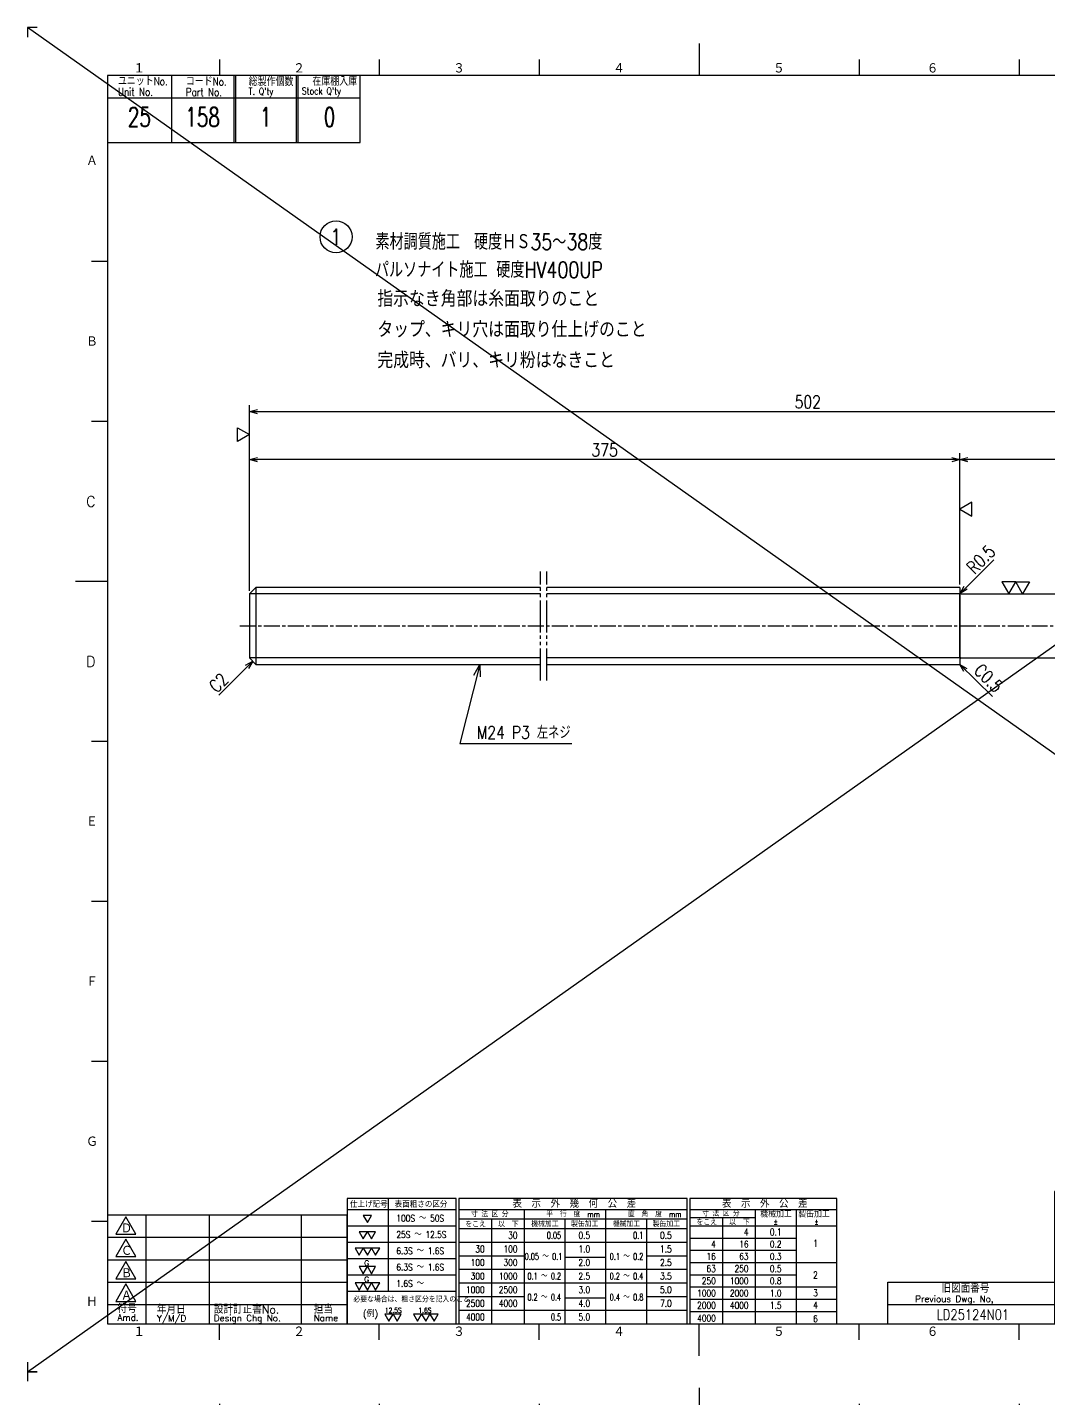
# Model space of a CAD drawing. Extents: x 0 to 594, y 0 to 840.
# Drawn here: x 0 to 319.2, y 411.6 to 840 of the extents above; entities that cross this region are included whole.
import ezdxf
from ezdxf.enums import TextEntityAlignment as Align

# ---------------------------------------------------------------- set-up
doc = ezdxf.new("R2010")
doc.units = 0
for name, pattern in [('GEN3A', [3.5, 2, -1.5]), ('GEN4A', [15, 10, -1, 1, -1, 1, -1]), ('GEN7A', [7.5, 5, -0.75, 1, -0.75])]:
    doc.linetypes.add(name, pattern=pattern)
doc.layers.get('0').update_dxf_attribs({"linetype": 'CONTINUOUS'})
doc.layers.get('DEFPOINTS').update_dxf_attribs({"linetype": 'CONTINUOUS'})
for name, color, linetype in [('2', 5, 'CONTINUOUS'), ('4', 3, 'CONTINUOUS'), ('4A', 3, 'GEN4A'), ('5', 3, 'CONTINUOUS'), ('6', 52, 'CONTINUOUS'), ('7A', 4, 'GEN7A'), ('8', 1, 'CONTINUOUS'), ('RAHM2', 1, 'CONTINUOUS')]:
    doc.layers.add(name, color=color, linetype=linetype)
doc.styles.add('DIMENSION', font='monotxt.shx', dxfattribs={"bigfont": 'bigfont.shx'})
doc.styles.get("Standard").update_dxf_attribs({"font": 'romans.shx', "width": 0.8, "bigfont": 'extfont.shx'})
doc.dimstyles.new('GEN-ISO', dxfattribs={"dimtxt": 4, "dimasz": 2.5, "dimexe": 2, "dimexo": 1, "dimgap": 1, "dimtad": 3, "dimdec": 3, "dimrnd": 0.001, "dimdsep": 46, "dimtxsty": 'Standard', "dimblk": 'OPEN30', "dimcen": 0, "dimclrt": 52, "dimadec": 0, "dimazin": 0, "dimtp": 0.1, "dimtm": 0.1, "dimtfac": 0.6, "dimtdec": 3, "dimtmove": 0, "dimatfit": 3, "dimldrblk": 'OPEN30', "dimfxl": 1, "dimarcsym": 0})

# ---------------------------------------------------------------- blocks, each defined once
blk = doc.blocks.new('1A2ﾌﾞﾋﾝ')
at = {"layer": 'RAHM2', "color": 5, "linetype": 'Continuous'}
for p, q in [((3, 420), (0, 420)), ((0, 420), (0, 417)), ((591, 420), (594, 420)), ((594, 420), (594, 417)), ((210, 415), (210, 405)), ((60, 410), (60, 405)), ((110, 410), (110, 405)), ((160, 410), (160, 405)), ((260, 410), (260, 405)), ((310, 410), (310, 405)), ((360, 410), (360, 405)), ((410, 410), (410, 405)), ((460, 410), (460, 405)), ((510, 410), (510, 405)), ((560, 410), (560, 405)), ((579, 405), (25, 405)), ((25, 405), (25, 15)), ((104, 384), (104, 405)), ((579, 15), (579, 405)), ((25, 384), (64.5, 384)), ((64.5, 384), (104, 384)), ((20, 347), (25, 347)), ((584, 347), (579, 347)), ((584, 347), (579, 347)), ((20, 297), (25, 297)), ((584, 297), (579, 297)), ((584, 297), (579, 297)), ((15, 247), (25, 247)), ((589, 247), (579, 247)), ((589, 247), (579, 247)), ((20, 197), (25, 197)), ((584, 197), (579, 197)), ((584, 197), (579, 197)), ((20, 147), (25, 147)), ((584, 147), (579, 147)), ((584, 147), (579, 147)), ((20, 97), (25, 97)), ((584, 97), (579, 97)), ((584, 97), (579, 97)), ((20, 47), (25, 47)), ((25, 15), (579, 15)), ((60, 10), (60, 15)), ((110, 10), (110, 15)), ((160, 10), (160, 15)), ((210, 5), (210, 15)), ((260, 10), (260, 15)), ((310, 10), (310, 15)), ((360, 10), (360, 15)), ((410, 10), (410, 15)), ((460, 10), (460, 15)), ((510, 10), (510, 15)), ((560, 10), (560, 15)), ((0, 3), (0, 0)), ((0, 0), (3, 0)), ((594, 0), (591, 0)), ((594, 3), (594, 0))]:
    blk.add_line(p, q, dxfattribs=at)
at = {"layer": 'RAHM2', "color": 7, "linetype": 'Continuous'}
for p, q in [((45, 405), (45, 384)), ((64.5, 405), (64.5, 384)), ((65, 405), (65, 384)), ((84, 405), (84, 384)), ((84.5, 405), (84.5, 384)), ((369, 385), (369, 405)), ((473, 405), (473, 385)), ((501, 385), (501, 405)), ((529, 405), (529, 385)), ((25, 398), (64.5, 398)), ((64.5, 398), (104, 398)), ((369, 398), (473, 398)), ((379, 385), (379, 398)), ((407, 398), (407, 385)), ((460, 398), (460, 385)), ((369, 391), (579, 391)), ((369, 385), (579, 385)), ((364.93, 56.26), (364.93, 32.42)), ((379.55, 56.26), (379.55, 15)), ((394.18, 56.26), (394.18, 32.42)), ((408.8, 56.26), (408.8, 32.42)), ((423.43, 56.26), (423.43, 32.42)), ((438.05, 56.26), (438.05, 32.42)), ((467.3, 56.26), (467.3, 15)), ((25, 49), (100, 49)), ((37, 49), (37, 15)), ((56.8, 49), (56.8, 15)), ((85.6, 49), (85.6, 15)), ((100, 15), (100, 49)), ((321.05, 49.26), (579, 49.26)), ((438.05, 49.26), (438.05, 32.42)), ((467.3, 49.26), (467.3, 49.26)), ((478.17, 49.26), (478.17, 32.42)), ((25, 42), (100, 42)), ((25, 35), (100, 35)), ((321.05, 32.42), (579, 32.42)), ((326.77, 32.42), (326.77, 15)), ((344.59, 32.42), (344.59, 15)), ((350.3, 32.42), (350.3, 15)), ((416.73, 32.42), (416.73, 27.42)), ((433.59, 32.42), (433.59, 27.42)), ((482.82, 32.42), (482.82, 15)), ((503.15, 32.42), (503.15, 27.42)), ((520, 32.42), (520, 27.42)), ((545.29, 32.42), (545.29, 27.42)), ((553.72, 32.42), (553.72, 27.42)), ((570.57, 15), (570.57, 32.42)), ((571.07, 15), (571.07, 32.42)), ((25, 28), (100, 28)), ((269, 28), (321.05, 28)), ((269, 15), (269, 28)), ((379.55, 27.42), (467.3, 27.42)), ((482.82, 27.42), (579, 27.42)), ((25, 21), (100, 21)), ((269, 21), (321.05, 21))]:
    blk.add_line(p, q, dxfattribs=at)
at = {"layer": 'RAHM2', "color": 3, "linetype": 'Continuous'}
for p, q in [((486.73, 41.35), (570.03, 41.35)), ((383.02, 27.42), (379.55, 15)), ((416.73, 27.42), (413.26, 15)), ((433.59, 27.42), (430.12, 15)), ((467.3, 27.42), (463.83, 15)), ((503.15, 27.42), (499.68, 15)), ((520, 27.42), (516.54, 15)), ((545.29, 27.42), (541.82, 15)), ((553.72, 27.42), (550.25, 15))]:
    blk.add_line(p, q, dxfattribs=at)
at = {"layer": 'RAHM2', "color": 3, "linetype": 'GEN3A'}
for p, q in [((391.44, 27.42), (387.98, 15)), ((399.87, 27.42), (396.41, 15)), ((408.3, 27.42), (404.84, 15)), ((425.16, 27.42), (421.69, 15)), ((442.01, 27.42), (438.55, 15)), ((450.44, 27.42), (446.98, 15)), ((458.87, 27.42), (455.41, 15)), ((494.72, 27.42), (491.25, 15)), ((511.57, 27.42), (508.11, 15)), ((528.43, 27.42), (524.97, 15)), ((536.86, 27.42), (533.39, 15)), ((562.14, 27.42), (558.68, 15))]:
    blk.add_line(p, q, dxfattribs=at)
at = {"layer": 'RAHM2', "color": 5, "linetype": 'Continuous'}
blk.add_lwpolyline([(579, 56.26), (321.05, 56.26), (321.05, 15)], dxfattribs=at)
at = {"layer": 'RAHM2', "color": 7, "linetype": 'Continuous'}
for points in [[(472.62, 52.51), (472.62, 50.4), (473.92, 50.4), (473.92, 52.51), (472.62, 52.51)], [(472.77, 52.36), (472.77, 51.53), (473.77, 51.53), (473.77, 52.36), (472.77, 52.36)], [(471.02, 50.4), (472.22, 50.4), (472.22, 51.01)], [(471.02, 50.58), (471.97, 50.58), (471.97, 50.91)], [(471.72, 50.82), (471.72, 50.75), (471.02, 50.75), (471.02, 50.4)], [(473.77, 51.38), (473.77, 50.55), (472.77, 50.55), (472.77, 51.38), (473.77, 51.38)], [(474.32, 50.98), (474.32, 50.4), (475.58, 50.4), (475.58, 50.75), (474.85, 50.75), (474.85, 50.8)], [(474.57, 50.87), (474.57, 50.58), (475.58, 50.58)]]:
    blk.add_lwpolyline(points, dxfattribs=at)
for points in [[(30.79, 48.41), (27.65, 42.97), (33.92, 42.97)], [(30.79, 41.41), (27.65, 35.97), (33.92, 35.97)], [(30.79, 34.41), (27.65, 28.97), (33.92, 28.97)], [(30.79, 27.41), (27.65, 21.97), (33.92, 21.97)]]:
    blk.add_lwpolyline(points, close=True, dxfattribs=at)
at = {"layer": 'RAHM2', "color": 3, "linetype": 'Continuous'}
for points in [[(486.29, 27.42), (482.82, 15)], [(570.57, 27.42), (570.57, 27.42), (567.11, 15)]]:
    blk.add_lwpolyline(points, dxfattribs=at)
at = {"layer": 'RAHM2', "color": 7, "linetype": 'Continuous'}
for radius, start, end in [(2.5, 308.2706, 230.8952), (2.28, 303.9949, 234.4013), (2.06, 299.8294, 238.4756)]:
    blk.add_arc((473.3, 52.76), radius, start, end, dxfattribs=at)
at = {"layer": 'RAHM2', "color": 5, "linetype": 'Continuous'}
for s, height, p in [('１', 3.31, (33.1, 405.6)), ('２', 3.31, (83.1, 405.6)), ('３', 3.31, (133.1, 405.6)), ('４', 3.31, (183.1, 405.6)), ('５', 3.31, (233.1, 405.6)), ('６', 3.31, (281.11, 405.6)), ('７', 3.31, (331.11, 405.6)), ('８', 3.31, (381.11, 405.6)), ('９', 3.31, (431.11, 405.6)), ('１０', 3.311, (481.11, 405.6)), ('１１', 3.311, (531.11, 405.6)), ('１２', 3.311, (573.72, 405.6)), ('Ａ', 3.31, (18.36, 376.71)), ('Ａ', 3.31, (583.43, 376.71)), ('Ｂ', 3.31, (18.36, 320.24)), ('Ｂ', 3.31, (583.65, 320.24)), ('C', 3.31, (18.36, 270.24)), ('C', 3.31, (583.43, 270.24)), ('D', 3.31, (18.36, 220.24)), ('D', 3.31, (583.43, 220.24)), ('Ｅ', 3.31, (18.36, 170.24)), ('Ｅ', 3.31, (583.43, 170.24)), ('Ｆ', 3.31, (18.36, 120.24)), ('Ｆ', 3.31, (583.43, 120.24)), ('Ｇ', 3.31, (18.36, 70.24)), ('Ｇ', 3.31, (583.43, 70.24)), ('Ｈ', 3.31, (18.36, 20.24)), ('Ｈ', 3.31, (583.43, 20.24)), ('１', 3.31, (33.1, 10.87)), ('２', 3.31, (83.1, 10.87)), ('３', 3.31, (133.1, 10.87)), ('４', 3.31, (183.1, 10.87)), ('５', 3.31, (233.1, 10.87)), ('６', 3.31, (281.11, 10.87)), ('７', 3.31, (331.11, 10.87)), ('８', 3.31, (381.11, 10.87)), ('９', 3.31, (431.11, 10.87)), ('１０', 3.311, (481.11, 10.87)), ('１１', 3.311, (531.11, 10.87)), ('１２', 3.311, (573.72, 10.87))]:
    blk.add_text(s, height=height, dxfattribs=at).set_placement(p)
at = {"layer": 'RAHM2', "color": 7, "linetype": 'Continuous'}
for s, height, width, p in [('ユニットNo.', 2.5, 0.8, (28.29, 401.92)), ('コードNo.', 2.5, 0.8, (49.52, 401.81)), ('総製作個数', 2.5, 0.8, (69.17, 401.72)), ('在庫棚入庫', 2.5, 0.8, (89.08, 401.82)), ('Unit No.', 2.5, 0.8, (28.29, 398.64)), ('Part No.', 2.5, 0.8, (49.52, 398.53)), ("T. Q'ty", 2.2, 0.8, (69.17, 398.96)), ("Stock Q'ty", 2.2, 0.8, (85.8, 399.06)), ('材料個数', 3, 0.8, (461.16, 394.75)), ('Material Weight(kg)', 2.2, 0.68, (474.1, 391.86)), ('Unit/total', 2.2, 0.7, (478.86, 394.49)), ('Finished Weight(kg)', 2.2, 0.68, (502.46, 391.86)), ('Unit/total', 2.2, 0.7, (506.86, 394.49)), ('作成年月日', 3, 0.7, (446.49, 52.82)), ('Y/M/D', 1.8, 0.8, (449.79, 49.87)), ('Kusakabe Electric ＆ Machinery Co.,Ltd.', 3.3108, 0.5, (514.56, 51.19)), ('名 称', 3, 0.7, (470.06, 42.33)), ('20', 3.5, 0.8, (438.81, 39.08)), ('TITLE', 2.5, 0.8, (468.18, 36.25)), ('標準図番号', 3, 0.7, (381.26, 28.44)), ('Std. No.', 2.5, 0.7, (396.23, 28.44)), ('機器記号', 2.5, 0.7, (421.65, 29.77)), ('ユニット記号', 2.5, 0.7, (444.14, 29.85)), ('訂正符号', 2, 0.7, (571.87, 30.16)), ('Mach. code', 2, 0.7, (418.86, 27.83)), ('Unit Code', 2, 0.7, (444.45, 27.83)), ('図面番号', 3, 0.7, (469.15, 25.37)), ('Machine Type', 1.7, 0.9, (484.15, 28.05))]:
    blk.add_text(s, height=height, dxfattribs=dict(at, width=width)).set_placement(p)
for s, height, p in [('材\u3000\u3000\u3000\u3000\u3000料', 3.311, (392.18, 399.82)), ('Material', 3, (428.34, 399.82)), ('単 / 全', 3, (480.71, 401.26)), ('単 / 全', 3, (508.71, 401.26)), ('備     考', 3.311, (544.08, 399.21)), ('素材重量 Kg', 3, (475.08, 397.63)), ('仕上重量 Kg', 3, (503.08, 397.63)), ('No.', 3.311, (370.5, 392.82)), ('材\u3000\u3000質', 3, (385.68, 394.39)), ('Dimension/Model No.', 2.4, (412.65, 391.45)), ('材料寸法／型式', 3, (420.33, 394.39)), ("Q'ty", 2.4, (462.19, 391.93)), ('Remark', 2.5, (546.03, 394.16)), ('Code', 2.4, (387.82, 391.45)), ('Ｄ', 3.2, (29.23, 43.2)), ('Ｃ', 3.2, (29.23, 36.2)), ('Ｂ', 3.2, (29.23, 29.2)), ('標', 2, (321.44, 29.43)), ('工', 2, (345.15, 29.24)), ('機種', 2.4, (489.08, 29.76)), ('ユニット', 2.4, (505.39, 29.96)), ('部 品', 2.4, (527.93, 29.79)), ('特性', 2.4, (546.55, 29.78)), ('派 生', 2.4, (558.65, 29.72)), ('旧図面番号', 2.5, (285.71, 24.69)), ('準', 2, (321.47, 26.11)), ('事', 2, (345.17, 24.92)), ('Unit No.', 1.7, (506.39, 27.76)), ('Part No.', 1.7, (526.81, 27.76)), ('Dir.', 1.7, (547.09, 27.76)), ('Branch', 1.7, (557.28, 27.76)), ('Amd.', 1.7, (572.74, 27.76)), ('Ａ', 3.2, (29.23, 22.2)), ('Previous Dwg. No,', 2, (277.5, 21.75)), ('化', 2, (321.37, 22.95)), ('発', 2, (321.46, 19.47)), ('番', 2, (345.31, 20.76)), ('Amd.', 2, (28.17, 15.93)), ('符号', 2.5, (28.17, 18.37)), ('Y/M/D', 2, (40.49, 15.7)), ('年月日', 2.5, (40.49, 18.14)), ('設計訂正書No.', 2.5, (58.29, 18.18)), ('Design Chg No.', 2, (58.29, 15.75)), ('担当', 2.5, (89.5, 18.18)), ('Name', 2, (89.5, 15.75)), ('行', 2, (321.46, 15.82)), ('号', 2, (345.11, 16.28))]:
    blk.add_text(s, height=height, dxfattribs=at).set_placement(p)
for s, height, p in [('共 通 番 号', 3, (342.93, 54.14)), ('Cross ref No.', 2, (342.93, 51.01))]:
    blk.add_text(s, height=height, dxfattribs=at).set_placement(p, align=Align.MIDDLE)
for s, height, width, p in [('承 認', 3, 0.7, (372.18, 54.35)), ('照  査', 3, 0.7, (386.8, 54.35)), ('設  計', 3, 0.7, (401.43, 54.35)), ('作  成', 3, 0.7, (416.05, 54.35)), ('尺  度', 3, 0.7, (430.67, 54.35)), ('APPROVED', 1.8, 0.8, (372.18, 50.85)), ('CHECKED', 1.8, 0.8, (386.8, 50.85)), ('DESIGNED', 1.8, 0.8, (401.43, 50.85)), ('DRAWN', 1.8, 0.8, (416.05, 50.85)), ('SCALE', 1.8, 0.8, (430.67, 50.85)), ('DWG.No.', 2.5, 0.8, (474.41, 19.96))]:
    blk.add_text(s, height=height, dxfattribs=dict(at, width=width)).set_placement(p, align=Align.MIDDLE)
at = {"layer": 'RAHM2', "color": 7, "linetype": 'Continuous', "width": 0.844147}
blk.add_text('日下部電機株式会社', height=3.311, dxfattribs=at).set_placement((479.35, 51.06), (508.79, 51.06), align=Align.FIT)
at = {"layer": 'RAHM2', "color": 7, "linetype": 'Continuous'}
for s, p in [('Standard', (326.07, 16.05)), ('Job No.', (349.5, 16.05))]:
    blk.add_text(s, height=2, rotation=90, dxfattribs=at).set_placement(p)
at = {"layer": 'RAHM2', "color": 5, "linetype": 'Continuous', "width": 0.7}
for tag, p in [('HEADER3', (35, 392.01)), ('HEADER4', (54.75, 392)), ('HEADER15', (74.49, 392)), ('HEADER16', (94.43, 392))]:
    blk.add_attdef(tag, text='', height=6, dxfattribs=at).set_placement(p, align=Align.MIDDLE)
at = {"layer": 'RAHM2', "color": 7, "linetype": 'Continuous'}
blk.add_attdef('HEADER5', text='', height=2.5, dxfattribs=at).set_placement((63.69, 385.1), align=Align.BOTTOM_RIGHT)
for tag, height, width, p in [('HEADER1', 5, 0.9, (528.12, 45.15)), ('HEADER25', 3.2, 0.63, (46.91, 45.38)), ('HEADER23', 3.33, 0.8, (71.4, 45.2)), ('HEADER24', 3.5, 0.8, (92.57, 45.22)), ('HEADER7', 5, 0.8, (343.38, 40.8)), ('GEN-TITLE-SCA', 4, 0.85, (430.79, 40.85)), ('HEADER22', 3.2, 0.63, (46.91, 38.38)), ('HEADER20', 3.33, 0.8, (71.4, 38.2)), ('HEADER21', 3.5, 0.8, (92.57, 38.22)), ('HEADER2', 6, 0.9, (527.89, 36.68)), ('HEADER19', 3.2, 0.63, (46.91, 31.38)), ('HEADER17', 3.33, 0.8, (71.4, 31.2)), ('HEADER18', 3.5, 0.8, (92.57, 31.22)), ('HEADER11', 3.2, 0.63, (46.91, 24.38)), ('HEADER9', 3.33, 0.8, (71.4, 24.2)), ('HEADER10', 3.5, 0.8, (92.57, 24.22)), ('HEADER14', 3.31, 0.8, (295.54, 17.82))]:
    blk.add_attdef(tag, text='', height=height, dxfattribs=dict(at, width=width)).set_placement(p, align=Align.MIDDLE)
at = {"layer": 'RAHM2', "color": 7, "linetype": 'Continuous', "width": 0.8}
blk.add_attdef('GEN-TITLE-DAT', text='', height=3.5, dxfattribs=at).set_placement((444.35, 39.1), align=Align.BOTTOM_LEFT)
at = {"layer": 'RAHM2', "color": 5, "linetype": 'Continuous', "style": 'DIMENSION', "width": 1.2}
for tag, p in [('HEADER13', (382.56, 16.75)), ('HEADER12', (416.26, 16.72)), ('GEN-TITLE-DWG', (485.79, 16.74))]:
    blk.add_attdef(tag, text='', height=7.02, dxfattribs=at).set_placement(p, align=Align.BOTTOM_LEFT)
at = {"layer": 'RAHM2', "color": 5, "linetype": 'Continuous', "style": 'DIMENSION'}
blk.add_attdef('HEADER8', text='', height=7.02, dxfattribs=at).set_placement((577.6, 16.71), align=Align.BOTTOM_RIGHT)
at = {"layer": 'RAHM2', "color": 5, "linetype": 'Continuous'}
blk.add_attdef('HEADER6', text='', height=5.8, dxfattribs=at).set_placement((376.09, 17.1), align=Align.BOTTOM_RIGHT)
blk = doc.blocks.new('GENBALLOON1')
blk.add_circle((0, 0), 5)
at = {"flags": 1}
blk.add_attdef('GEN_PARENT', text='', height=2.5, dxfattribs=at).set_placement((0, 0), align=Align.MIDDLE)
blk.add_attdef('REF_NO', text='', height=3.5).set_placement((0, 0), align=Align.MIDDLE)
at = {"color": 7, "flags": 1}
for tag, p in [('5GENINF', (6.43, 0.96)), ('6GENINF', (6.43, 0.63)), ('7GENINF', (6.43, 0.3)), ('8GENINF', (6.43, -0.04)), ('9GENINF', (6.43, -0.37)), ('3GENINF', (6.43, -2.34)), ('4GENINF', (6.43, -2.67)), ('10GENINF', (6.43, -0.7)), ('11GENINF', (6.43, -1)), ('12GENINF', (6.43, -1.34)), ('13GENINF', (6.43, -1.67)), ('14GENINF', (6.43, -2)), ('15GENINF', (6.43, -3)), ('16GENINF', (6.43, -3.34)), ('17GENINF', (6.43, -3.7)), ('18GENINF', (6.43, -4.04)), ('19GENINF', (6.43, -4.37)), ('20GENINF', (6.43, -4.7)), ('21GENINF', (6.43, -5.04)), ('22GENINF', (6.43, -5.37))]:
    blk.add_attdef(tag, p, '', height=0.2, dxfattribs=at)
blk = doc.blocks.new('_Open30')
at = {"color": 0, "linetype": 'ByBlock', "lineweight": -2}
for p, q in [((-1, 0.27), (0, 0)), ((0, 0), (-1, -0.27)), ((0, 0), (-1, 0))]:
    blk.add_line(p, q, dxfattribs=at)
blk = doc.blocks.new('*D18')
at = {"layer": '5', "color": 0, "lineweight": -2, "transparency": 16777216}
for p, q in [((69.42, 663.99), (69.42, 721.99)), ((71.92, 719.99), (415.92, 719.99)), ((418.42, 660.99), (418.42, 721.99))]:
    blk.add_line(p, q, dxfattribs=at)
at = {"layer": 'DEFPOINTS', "color": 0, "transparency": 16777216}
for p in [(418.42, 719.99), (69.42, 662.99), (418.42, 659.99)]:
    blk.add_point(p, dxfattribs=at)
at = {"layer": '5', "color": 0, "lineweight": -2, "transparency": 16777216, "xscale": 2.5, "yscale": 2.5, "zscale": 2.5, "rotation": 180}
blk.add_blockref('_Open30', (69.42, 719.99), dxfattribs=at)
at = {"layer": '5', "color": 0, "lineweight": -2, "transparency": 16777216, "xscale": 2.5, "yscale": 2.5, "zscale": 2.5}
blk.add_blockref('_Open30', (418.42, 719.99), dxfattribs=at)
at = {"layer": '5', "color": 52, "transparency": 16777216, "insert": (243.92, 722.99), "char_height": 4, "attachment_point": 5}
blk.add_mtext('502', dxfattribs=at)
blk = doc.blocks.new('*D20')
at = {"layer": '5', "color": 0, "lineweight": -2, "transparency": 16777216}
for p, q in [((69.42, 663.99), (69.42, 706.99)), ((291.42, 665.99), (291.42, 706.99)), ((288.92, 704.99), (71.92, 704.99))]:
    blk.add_line(p, q, dxfattribs=at)
at = {"layer": 'DEFPOINTS', "color": 0, "transparency": 16777216}
for p in [(69.42, 704.99), (291.42, 664.99), (69.42, 662.99)]:
    blk.add_point(p, dxfattribs=at)
at = {"layer": '5', "color": 0, "lineweight": -2, "transparency": 16777216, "xscale": 2.5, "yscale": 2.5, "zscale": 2.5, "rotation": 180}
blk.add_blockref('_Open30', (69.42, 704.99), dxfattribs=at)
at = {"layer": '5', "color": 0, "lineweight": -2, "transparency": 16777216, "xscale": 2.5, "yscale": 2.5, "zscale": 2.5}
blk.add_blockref('_Open30', (291.42, 704.99), dxfattribs=at)
at = {"layer": '5', "color": 52, "transparency": 16777216, "insert": (180.42, 707.99), "char_height": 4, "attachment_point": 5}
blk.add_mtext('375', dxfattribs=at)
blk = doc.blocks.new('*D21')
at = {"layer": '5', "color": 0, "lineweight": -2, "transparency": 16777216}
for p, q in [((291.42, 665.99), (291.42, 706.99)), ((386.42, 663.49), (386.42, 706.99)), ((383.92, 704.99), (293.92, 704.99))]:
    blk.add_line(p, q, dxfattribs=at)
at = {"layer": 'DEFPOINTS', "color": 0, "transparency": 16777216}
for p in [(291.42, 704.99), (291.42, 664.99), (386.42, 662.49)]:
    blk.add_point(p, dxfattribs=at)
at = {"layer": '5', "color": 0, "lineweight": -2, "transparency": 16777216, "xscale": 2.5, "yscale": 2.5, "zscale": 2.5, "rotation": 180}
blk.add_blockref('_Open30', (291.42, 704.99), dxfattribs=at)
at = {"layer": '5', "color": 0, "lineweight": -2, "transparency": 16777216, "xscale": 2.5, "yscale": 2.5, "zscale": 2.5}
blk.add_blockref('_Open30', (386.42, 704.99), dxfattribs=at)
at = {"layer": '5', "color": 52, "transparency": 16777216, "insert": (338.92, 707.99), "char_height": 4, "attachment_point": 5}
blk.add_mtext('95', dxfattribs=at)
blk = doc.blocks.new('A$C6F883D87')
for p, q in [((112.75, 54.1), (112.75, 25.2)), ((100, 50.7), (134, 50.7)), ((134.85, 50.7), (206.25, 50.7)), ((134.85, 47.72), (206.25, 47.72)), ((145.05, 47.72), (145.05, 15)), ((155.25, 50.7), (155.25, 15)), ((168, 47.72), (168, 15)), ((180.75, 50.7), (180.75, 15)), ((193.5, 47.72), (193.5, 15)), ((207.1, 50.7), (253, 50.7)), ((207.1, 48.15), (227.5, 48.15)), ((217.3, 48.15), (217.3, 15)), ((227.5, 50.7), (227.5, 15)), ((240.25, 50.7), (240.25, 15)), ((134.85, 44.75), (206.25, 44.75)), ((207.1, 45.6), (253, 45.6)), ((100, 25.2), (134, 25.2))]:
    blk.add_line(p, q)
for points in [[(106.27, 46.6), (107.56, 48.83), (104.98, 48.83), (106.27, 46.6)], [(104.98, 41.5), (106.26, 43.73), (103.69, 43.73), (104.98, 41.5)], [(107.55, 41.5), (108.84, 43.73), (106.26, 43.73), (107.55, 41.5)], [(103.69, 36.4), (104.98, 38.63), (102.4, 38.63), (103.69, 36.4)], [(106.27, 36.4), (107.56, 38.63), (104.98, 38.63), (106.27, 36.4)], [(108.85, 36.4), (110.13, 38.63), (107.56, 38.63), (108.85, 36.4)], [(104.98, 30.61), (106.26, 32.84), (103.69, 32.84), (104.98, 30.61)], [(107.55, 30.61), (108.84, 32.84), (106.26, 32.84), (107.55, 30.61)], [(103.69, 25.51), (104.98, 27.74), (102.4, 27.74), (103.69, 25.51)], [(106.27, 25.51), (107.56, 27.74), (104.98, 27.74), (106.27, 25.51)], [(108.85, 25.51), (110.13, 27.74), (107.56, 27.74), (108.85, 25.51)], [(112.99, 15.74), (114.28, 17.97), (111.7, 17.97), (112.99, 15.74)], [(115.56, 15.74), (116.85, 17.97), (114.28, 17.97), (115.56, 15.74)], [(121.95, 15.74), (123.23, 17.97), (120.66, 17.97), (121.95, 15.74)], [(124.52, 15.74), (125.81, 17.97), (123.23, 17.97), (124.52, 15.74)], [(127.1, 15.74), (128.39, 17.97), (125.81, 17.97), (127.1, 15.74)]]:
    blk.add_lwpolyline(points, close=True)
at = {"layer": '2'}
for points in [[(100, 15), (134, 15), (134, 54.1), (100, 54.1)], [(134.85, 15), (206.25, 15), (206.25, 54.1), (134.85, 54.1)], [(207.1, 15), (253, 15), (253, 54.1), (207.1, 54.1)]]:
    blk.add_lwpolyline(points, close=True, dxfattribs=at)
at = {"layer": '4'}
for p, q in [((100, 45.6), (134, 45.6)), ((100, 40.5), (134, 40.5)), ((134.85, 40.5), (206.25, 40.5)), ((207.1, 41.77), (240.25, 41.77)), ((100, 35.4), (134, 35.4)), ((134.85, 36.25), (155.25, 36.25)), ((168, 35.82), (180.75, 35.82)), ((193.5, 36.25), (206.25, 36.25)), ((207.1, 37.95), (240.25, 37.95)), ((100, 30.3), (134, 30.3)), ((134.85, 32), (206.25, 32)), ((207.1, 34.12), (253, 34.12)), ((207.1, 30.3), (240.25, 30.3)), ((134.85, 27.75), (206.25, 27.75)), ((207.1, 26.47), (253, 26.47)), ((134.85, 23.5), (155.25, 23.5)), ((168, 23.07), (180.75, 23.07)), ((193.5, 23.5), (206.25, 23.5)), ((207.1, 22.65), (253, 22.65)), ((134.85, 19.25), (206.25, 19.25)), ((207.1, 18.82), (253, 18.82))]:
    blk.add_line(p, q, dxfattribs=at)
at = {"width": 0.9}
for s, height, p in [('仕上げ記号', 1.87, (106.71, 51.32)), ('表面粗さの区分', 1.87, (123.05, 51.32)), ('寸 法 区 分', 1.7, (144.53, 48.33)), ('機械加工', 1.7, (161.75, 45.27)), ('平\u3000行\u3000度\u3000mm', 1.7, (170.56, 48.33)), ('製缶加工', 1.7, (174.2, 45.27)), ('機械加工', 1.7, (187.25, 45.27)), ('直\u3000角\u3000度\u3000mm', 1.7, (196.06, 48.33)), ('製缶加工', 1.7, (199.7, 45.27)), ('をこえ', 1.7, (212.36, 45.81)), ('寸 法 区 分', 1.7, (216.78, 48.54)), ('以\u3000下', 1.7, (222.56, 45.81)), ('機械加工', 1.955, (234, 48.22)), ('%%P', 1.7, (233.9, 45.94)), ('製缶加工', 1.955, (245.88, 48.22)), ('%%P', 1.7, (246.65, 45.94)), ('をこえ', 1.7, (140.11, 45.18)), ('以\u3000下', 1.7, (150.31, 45.18))]:
    blk.add_text(s, height=height, dxfattribs=at).set_placement(p, align=Align.CENTER)
for s, p in [('表\u3000示\u3000外\u3000幾\u3000何\u3000公\u3000差', (170.95, 51.26)), ('表\u3000示\u3000外\u3000公\u3000差', (230.48, 51.26))]:
    blk.add_text(s, height=2.38).set_placement(p, align=Align.CENTER)
for s, height, width, p in [('100S ～ 50S', 2.125, 0.8, (115.34, 46.88)), ('25S ～ 12.5S', 2.125, 0.8, (115.34, 41.78)), ('0.1', 2.125, 0.8, (232.1, 42.6)), ('6.3S ～ 1.6S', 2.125, 0.8, (115.34, 36.68)), ('0.2', 2.125, 0.8, (232.1, 38.78)), ('1', 2.12, 0.8, (245.61, 39.06)), ('0.3', 2.125, 0.8, (232.1, 34.95)), ('6.3S ～ 1.6S', 2.125, 0.8, (115.34, 31.58)), ('0.5', 2.125, 0.8, (232.1, 31.13)), ('2', 2.12, 0.8, (245.61, 29.15)), ('1.6S ～ ', 2.125, 0.8, (115.34, 26.48)), ('0.8', 2.125, 0.8, (232.1, 27.3)), ('必要な場合は、粗さ区分を記入のこと', 1.7, 0.9, (101.89, 21.72)), ('1.0', 2.125, 0.8, (232.1, 23.48)), ('1.5', 2.125, 0.8, (232.1, 19.65)), ('3', 2.12, 0.8, (245.61, 23.55)), ('4', 2.12, 0.8, (245.61, 19.73)), ('(例)', 2, 0.9, (104.91, 17.1)), ('12.5S', 1.53, 0.8, (111.75, 18.43)), ('1.6S', 1.53, 0.8, (122.24, 18.43)), ('6', 2.12, 0.8, (245.61, 15.48))]:
    blk.add_text(s, height=height, dxfattribs=dict(width=width)).set_placement(p)
for s, height, width, p in [('30', 2.125, 0.8, (153.18, 41.54)), ('0.05', 2.125, 0.7, (166.81, 41.54)), ('0.5', 2.125, 0.8, (175.9, 41.54)), ('0.1', 2.125, 0.7, (192.52, 41.54)), ('0.5', 2.125, 0.8, (201.4, 41.54)), ('4', 2.12, 0.8, (225.43, 42.6)), ('30', 2.125, 0.8, (142.92, 37.29)), ('100', 2.125, 0.8, (153.18, 37.29)), ('1.0', 2.125, 0.8, (175.9, 37.29)), ('1.5', 2.125, 0.8, (201.4, 37.29)), ('4', 2.12, 0.8, (215.17, 38.78)), ('16', 2.125, 0.8, (225.43, 38.78)), ('100', 2.125, 0.8, (142.92, 33.04)), ('300', 2.125, 0.8, (153.18, 33.04)), ('0.05 ～ 0.1', 2.125, 0.7, (167.22, 34.94)), ('2.0', 2.125, 0.8, (175.9, 33.04)), ('0.1 ～ 0.2', 2.125, 0.7, (192.52, 34.94)), ('2.5', 2.125, 0.8, (201.4, 33.04)), ('16', 2.125, 0.8, (215.17, 34.95)), ('63', 2.125, 0.8, (225.43, 34.95)), ('300', 2.125, 0.8, (142.92, 28.79)), ('1000', 2.125, 0.8, (153.18, 28.79)), ('0.1 ～ 0.2', 2.125, 0.7, (166.81, 28.79)), ('2.5', 2.125, 0.8, (175.9, 28.79)), ('0.2 ～ 0.4', 2.125, 0.7, (192.52, 28.79)), ('3.5', 2.125, 0.8, (201.4, 28.79)), ('63', 2.125, 0.8, (215.17, 31.13)), ('250', 2.125, 0.8, (225.43, 31.13)), ('1000', 2.125, 0.8, (142.92, 24.54)), ('2500', 2.125, 0.8, (153.18, 24.54)), ('3.0', 2.125, 0.8, (175.9, 24.54)), ('5.0', 2.125, 0.8, (201.4, 24.54)), ('250', 2.125, 0.8, (215.17, 27.3)), ('1000', 2.125, 0.8, (225.43, 27.3)), ('2500', 2.125, 0.8, (142.92, 20.29)), ('4000', 2.125, 0.8, (153.18, 20.29)), ('0.2 ～ 0.4', 2.125, 0.7, (166.81, 22.2)), ('4.0', 2.125, 0.8, (175.9, 20.29)), ('0.4 ～ 0.8', 2.125, 0.7, (192.52, 22.2)), ('7.0', 2.125, 0.8, (201.4, 20.29)), ('2000', 2.125, 0.8, (215.17, 19.65)), ('1000', 2.125, 0.8, (215.17, 23.48)), ('2000', 2.125, 0.8, (225.43, 23.48)), ('4000', 2.125, 0.8, (225.43, 19.65)), ('4000', 2.125, 0.8, (142.92, 16.04)), ('0.5', 2.125, 0.7, (166.81, 16.04)), ('5.0', 2.125, 0.8, (175.9, 16.04)), ('4000', 2.125, 0.8, (215.17, 15.65))]:
    blk.add_text(s, height=height, dxfattribs=dict(width=width)).set_placement(p, align=Align.RIGHT)
for p in [(106.8, 33.08), (106.8, 27.98)]:
    blk.add_text('G', height=1.7).set_placement(p, align=Align.RIGHT)

msp = doc.modelspace()

# ---------------------------------------------------------------- linework, layer by layer
at = {"layer": '2'}
for p, q in [((69.4152, 662.9899), (71.4152, 664.9899)), ((71.4152, 664.9899), (71.4152, 640.9899)), ((160.4152, 664.9899), (71.4152, 664.9899)), ((291.4152, 664.9899), (162.4152, 664.9899)), ((291.4152, 664.9899), (291.4152, 640.9899)), ((69.4152, 662.9899), (69.4152, 642.9899)), ((291.4152, 642.945), (291.4152, 663.0348)), ((291.9152, 662.9899), (385.9152, 662.9899)), ((69.4152, 642.9899), (71.4152, 640.9899)), ((291.9152, 642.9899), (385.9152, 642.9899)), ((71.4152, 640.9899), (160.4152, 640.9899)), ((162.4152, 640.9899), (291.4152, 640.9899))]:
    msp.add_line(p, q, dxfattribs=at)
for centre, start, end in [((291.9152, 663.4899), 180, 270), ((291.9152, 642.4899), 90, 180)]:
    msp.add_arc(centre, 0.5, start, end, dxfattribs=at)
at = {"layer": '4'}
for p, q in [((160.4152, 662.9899), (69.4152, 662.9899)), ((291.4152, 662.9899), (162.4152, 662.9899)), ((160.4152, 642.9899), (69.4152, 642.9899)), ((291.4152, 642.9899), (162.4152, 642.9899))]:
    msp.add_line(p, q, dxfattribs=at)
at = {"layer": '4A'}
for p, q in [((160.4152, 635.9899), (160.4152, 669.9899)), ((162.4152, 635.9899), (162.4152, 669.9899))]:
    msp.add_line(p, q, dxfattribs=at)
at = {"layer": '7A'}
msp.add_line((66.4152, 652.9899), (424.5626, 652.9899), dxfattribs=at)
at = {"layer": '8'}
for p, q in [((0, 420), (594, 840)), ((594, 420), (0, 840))]:
    msp.add_line(p, q, dxfattribs=at)
for points in [[(69.4152, 712.7703), (65.6652, 710.6053), (65.6652, 714.9353), (69.4152, 712.7703)], [(291.4152, 689.4811), (295.1652, 687.3161), (295.1652, 691.6461), (291.4152, 689.4811)], [(306.7691, 662.9899), (308.9341, 666.7399), (304.6041, 666.7399), (306.7691, 662.9899)], [(311.0991, 662.9899), (308.9341, 666.7399), (313.2641, 666.7399), (311.0991, 662.9899)]]:
    msp.add_lwpolyline(points, close=True, dxfattribs=at)

# ---------------------------------------------------------------- block references
at = {"layer": '2'}
for p, values in [((0, 420), {'GEN-TITLE-DWG': 'LD25158N01', 'GEN-TITLE-DAT': '10-07-24', 'GEN-TITLE-SCA': '1:1', 'HEADER1': 'レベリングマシン', 'HEADER2': 'アジャストスクリュウ', 'HEADER3': '25', 'HEADER4': '158', 'HEADER6': '2592', 'HEADER12': 'LMSR', 'HEADER14': 'LD25124N01', 'HEADER15': '1', 'HEADER16': '0'}), ((0, 0), {'GEN-TITLE-DWG': 'LD15139N01', 'GEN-TITLE-DAT': '13-03-29', 'GEN-TITLE-SCA': '1:1', 'HEADER1': 'レベリングマシン', 'HEADER2': 'アジャストスクリュウ', 'HEADER3': '15', 'HEADER4': '139', 'HEADER6': '2638', 'HEADER12': 'LMSR', 'HEADER13': 'LM10', 'HEADER15': '1', 'HEADER16': '0'})]:
    msp.add_blockref('1A2ﾌﾞﾋﾝ', p, dxfattribs=at).add_auto_attribs(values)
at = {"layer": '5'}
ref = msp.add_blockref('GENBALLOON1', (96.4709, 774.5664), dxfattribs=at)
ref.add_attrib('REF_NO', '1', dxfattribs={"color": 7, "height": 5, "width": 0.9}).set_placement((96.4709, 774.5664), align=Align.MIDDLE_CENTER)
at = {"layer": '6'}
msp.add_blockref('A$C6F883D87', (0, 420), dxfattribs=at)

# ---------------------------------------------------------------- texts
at = {"layer": '5', "color": 52, "insert": (140.4518, 619.7198), "char_height": 4, "attachment_point": 4}
msp.add_mtext('M24 P3 左ネジ', dxfattribs=at)
at = {"layer": '6'}
for s, width, p in [('素材調質施工\u3000硬度ＨＳ35～38度', 0.8, (108.8119, 770.5463)), ('パルソナイト施工 硬度HV400UP', 0.8, (108.6392, 761.7811)), ('指示なき角部は糸面取りのこと', 0.9, (109.3881, 752.7133)), ('タップ、キリ穴は面取り仕上げのこと', 0.9, (109.3881, 743.1133)), ('完成時、バリ、キリ粉はなきこと', 0.9, (109.3881, 733.5133))]:
    msp.add_text(s, height=5, dxfattribs=dict(at, width=width)).set_placement(p)
at = {"layer": '6', "width": 0.8}
for s, rotation, p in [('R0.5', 45, (296.0247, 668.9376)), ('C0.5', 315, (295.5531, 638.694)), ('C2', 45, (59.1831, 631.8511))]:
    msp.add_text(s, height=4, rotation=rotation, dxfattribs=at).set_placement(p)

# ---------------------------------------------------------------- dimensions: what is measured, and where the dimension line sits
at = {"layer": '5'}
for base, p1, p2, text, picture, middle in [((418.4152, 719.9899), (69.4152, 662.9899), (418.4152, 659.9899), '502', '*D18', (243.9152, 722.9899)), ((69.4152, 704.9899), (291.4152, 664.9899), (69.4152, 662.9899), '375', '*D20', (180.4152, 707.9899))]:
    dim = msp.add_linear_dim(base=base, p1=p1, p2=p2, text=text, dimstyle='GEN-ISO', dxfattribs=at)
    dim.commit()
    dim.dimension.update_dxf_attribs({"geometry": picture, "text_midpoint": middle})
dim = msp.add_linear_dim(base=(291.4152, 704.9899), p1=(386.4152, 662.4899), p2=(291.4152, 664.9899), dimstyle='GEN-ISO', dxfattribs=at)
dim.commit()
dim.dimension.update_dxf_attribs({"geometry": '*D21', "text_midpoint": (338.9152, 707.9899)})

# ---------------------------------------------------------------- leaders
for points in [[(291.54, 663.1594), (302.0552, 673.6579)], [(70.4152, 641.9899), (59.8086, 631.3833)], [(291.4152, 640.9899), (301.6558, 630.9768)]]:
    msp.add_leader(points, dimstyle='GEN-ISO', dxfattribs=at)
at = {"layer": '5', "annotation_type": 0, "has_hookline": 1, "hookline_direction": 0, "text_width": 29.6838}
msp.add_leader([(141.4152, 640.9899), (135.2018, 616.2198), (138.9518, 616.2198)], dimstyle='GEN-ISO', override={"dimscale": 1.5}, dxfattribs=at)

doc.saveas('drawing.dxf')
